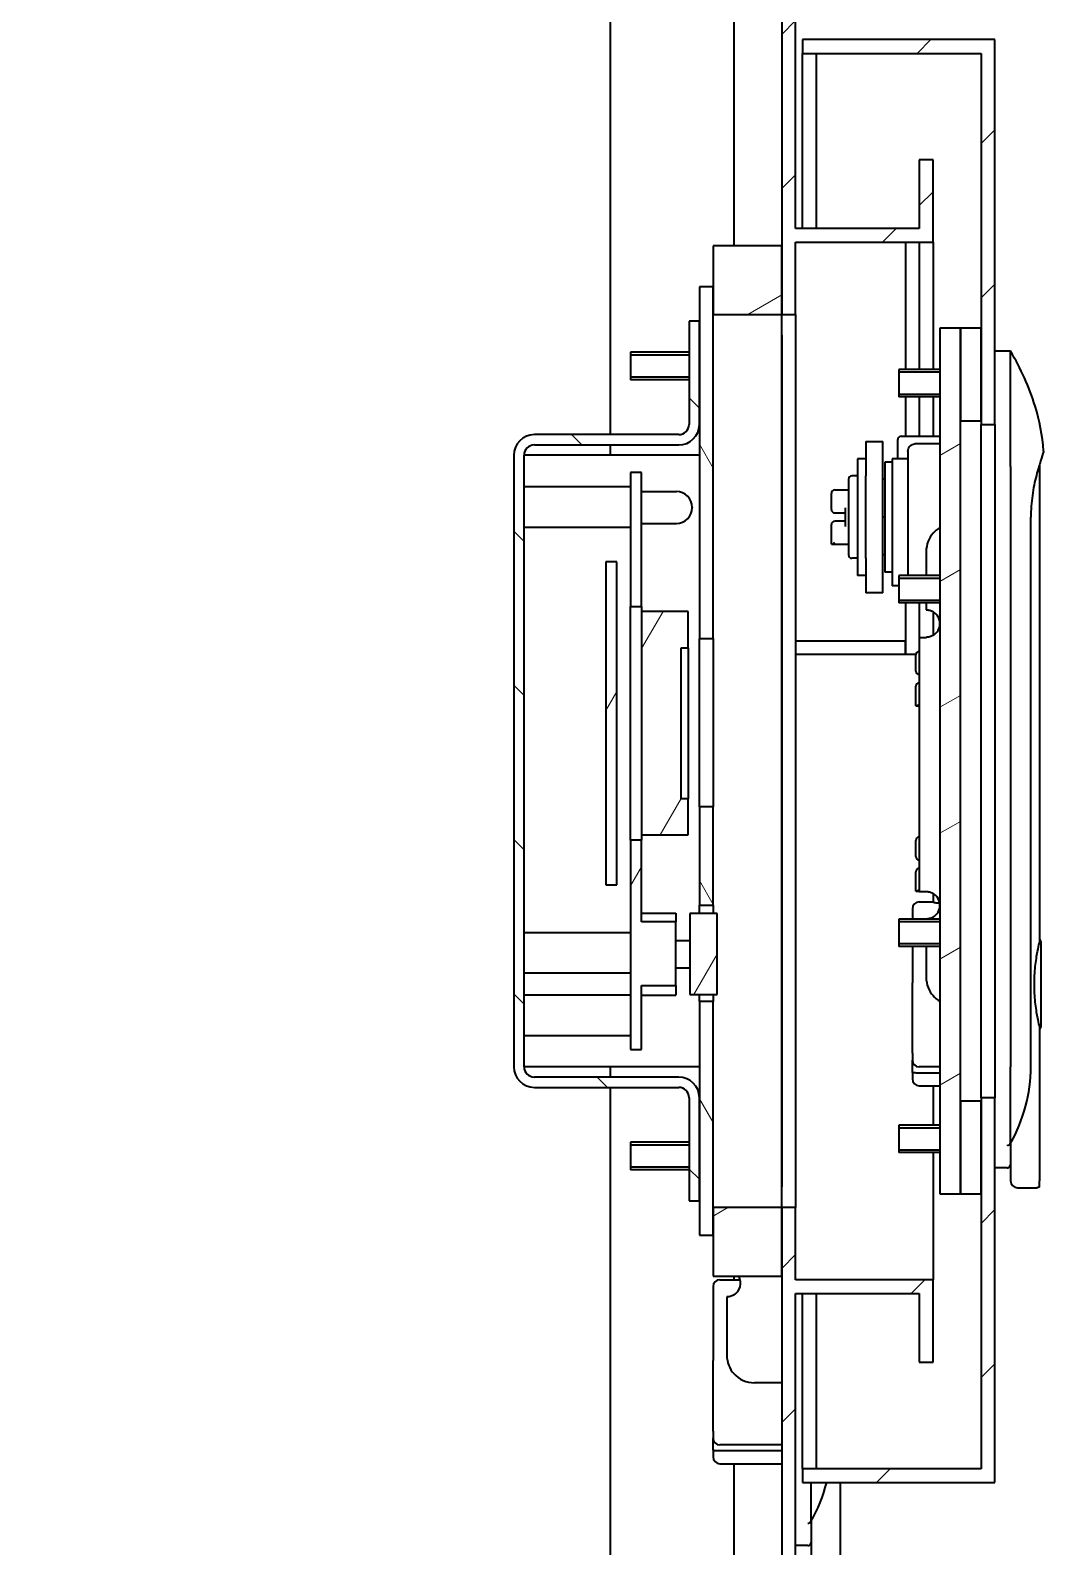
# Model space of a CAD drawing. Header units: millimetres. Extents: x 0 to 4205, y 0 to 2970.
# Drawn here: x 2831.2 to 2978.7, y 1148.9 to 1369.6 of the extents above; entities that cross this region are included whole.
import ezdxf

# ---------------------------------------------------------------- set-up
doc = ezdxf.new("R2010")
doc.units = ezdxf.units.MM
doc.header["$LTSCALE"] = 5
for name, color, linetype, lineweight in [('가시적인 것(ISO)', 3, 'Continuous', 40), ('가시적인 좁은 것(ISO)', 3, 'Continuous', 35), ('해치(ISO)', 7, 'Continuous', 18)]:
    doc.layers.add(name, color=color, linetype=linetype, lineweight=lineweight)
pattern_1 = [(45, (0, 0), (-11.22532, 11.22532), [])]
pattern_2 = [(30, (0, 0), (-7.937505, 13.74815), [])]

msp = doc.modelspace()

# ---------------------------------------------------------------- hatches: boundary and pattern name
at = {"layer": '해치(ISO)'}
h = msp.add_hatch(dxfattribs=at)
h.set_pattern_fill('ANSI31', color=256, scale=127, style=0)
h.set_pattern_definition(pattern_1)
h.paths.add_polyline_path([(2837.566, 1435.762), (2835.066, 1435.762), (2831.816, 1435.762), (2831.816, 1434.762), (2831.024, 1434.762), (2831.024, 1429.762), (2834.066, 1429.762), (2834.066, 1433.762), (2835.566, 1433.762), (2835.566, 1398.762), (2915.566, 1398.762), (2915.566, 1373.762), (2933.566, 1373.762), (2933.566, 1385.762), (2931.566, 1385.762), (2931.566, 1375.762), (2917.566, 1375.762), (2917.566, 1400.762), (2837.566, 1400.762)])
h.paths.add_polyline_path([(2773.316, 1435.762), (2770.066, 1435.762), (2767.566, 1435.762), (2767.566, 1015.762), (2917.566, 1015.762), (2917.566, 1040.762), (2931.566, 1040.762), (2931.566, 1030.762), (2933.566, 1030.762), (2933.566, 1042.762), (2915.566, 1042.762), (2915.566, 1017.762), (2769.566, 1017.762), (2769.566, 1045.762), (2779.566, 1045.762), (2779.566, 1349.141), (2777.566, 1349.141), (2777.566, 1048.062), (2769.566, 1048.062), (2769.566, 1368.462), (2777.566, 1368.462), (2777.566, 1352.383), (2779.566, 1352.383), (2779.566, 1370.762), (2769.566, 1370.762), (2769.566, 1433.762), (2771.066, 1433.762), (2771.066, 1429.762), (2774.107, 1429.762), (2774.107, 1434.762), (2773.316, 1434.762)])
h.paths.add_polyline_path([(2782.566, 1435.762), (2779.816, 1435.762), (2779.816, 1434.762), (2779.024, 1434.762), (2779.024, 1429.762), (2782.066, 1429.762), (2782.066, 1433.762), (2782.566, 1433.762)])
h.paths.add_polyline_path([(2825.316, 1435.762), (2822.566, 1435.762), (2822.566, 1433.762), (2823.066, 1433.762), (2823.066, 1429.762), (2826.107, 1429.762), (2826.107, 1434.762), (2825.316, 1434.762)])
h.paths.add_polyline_path([(2926.566, 1015.762), (2926.566, 1017.762), (2918.566, 1017.762), (2918.566, 1015.762)])
h.paths.add_polyline_path([(2962.566, 1187.762), (2942.566, 1187.762), (2942.566, 1198.262), (2940.566, 1198.262), (2940.566, 1188.262), (2940.566, 1017.762), (2934.566, 1017.762), (2934.566, 1015.762), (2942.566, 1015.762), (2942.566, 1028.762), (2942.566, 1148.762), (2942.566, 1185.762), (2960.566, 1185.762), (2960.566, 1175.762), (2962.566, 1175.762)])
h.paths.add_polyline_path([(2918.566, 1398.762), (2940.566, 1398.762), (2940.566, 1338.262), (2940.566, 1328.262), (2942.566, 1328.262), (2942.566, 1338.762), (2962.566, 1338.762), (2962.566, 1350.762), (2960.566, 1350.762), (2960.566, 1340.762), (2942.566, 1340.762), (2942.566, 1400.762), (2918.566, 1400.762)])
h.paths.add_polyline_path([(2943.566, 1158.262), (2971.566, 1158.262), (2971.566, 1214.262), (2969.566, 1214.262), (2969.566, 1213.762), (2969.566, 1200.262), (2969.566, 1160.262), (2943.566, 1160.262)])
h.paths.add_polyline_path([(2971.566, 1368.262), (2943.566, 1368.262), (2943.566, 1366.262), (2969.566, 1366.262), (2969.566, 1326.262), (2969.566, 1312.762), (2969.566, 1312.262), (2971.566, 1312.262)])
h = msp.add_hatch(dxfattribs=at)
h.set_pattern_fill('ANSI31', color=256, scale=127, angle=-14.99998, style=0)
h.set_pattern_definition(pattern_2)
h.paths.add_polyline_path([(2940.566, 1338.262), (2930.566, 1338.262), (2930.566, 1332.262), (2930.566, 1328.262), (2940.566, 1328.262)])
h.paths.add_polyline_path([(2940.566, 1188.262), (2940.566, 1198.262), (2930.566, 1198.262), (2930.566, 1194.262), (2930.566, 1188.262)])
h = msp.add_hatch(dxfattribs=at)
h.set_pattern_fill('ANSI31', color=256, scale=127, angle=75.00018, style=0)
h.set_pattern_definition([(120.0002, (0, 0), (-13.74813, -7.93754), [])])
h.paths.add_polyline_path([(2930.566, 1332.262), (2928.566, 1332.262), (2928.566, 1327.262), (2928.566, 1312.262), (2928.566, 1281.112), (2930.566, 1281.112), (2930.566, 1328.262)])
h.paths.add_polyline_path([(2930.566, 1194.262), (2930.566, 1198.262), (2930.566, 1228.262), (2928.566, 1228.262), (2928.566, 1214.262), (2928.566, 1199.262), (2928.566, 1194.262)])
h.paths.add_polyline_path([(2930.576, 1247.446), (2930.576, 1247.801), (2930.566, 1247.801), (2930.566, 1256.612), (2928.566, 1256.612), (2928.566, 1242.262), (2930.566, 1242.262), (2930.566, 1244.737), (2930.576, 1244.737), (2930.576, 1245.104), (2930.566, 1245.104), (2930.566, 1246.001), (2930.576, 1246.001), (2930.576, 1246.415), (2930.566, 1246.415), (2930.566, 1247.446)])
h = msp.add_hatch(dxfattribs=at)
h.set_pattern_fill('ANSI31', color=256, scale=127, angle=90.00021, style=0)
h.set_pattern_definition([(135.0002, (0, 0), (-11.22528, -11.22536), [])])
edge = h.paths.add_edge_path()
edge.add_ellipse((2904.566, 1307.762), major_axis=(0, 3), ratio=1, start_angle=0, end_angle=90)
edge.add_line((2901.566, 1307.762), (2901.566, 1218.762))
edge.add_ellipse((2904.566, 1218.762), major_axis=(-3, 0), ratio=1, start_angle=0, end_angle=90)
edge.add_line((2904.566, 1215.762), (2925.566, 1215.762))
edge.add_ellipse((2925.566, 1214.262), major_axis=(0, 1.5), ratio=1, start_angle=270, end_angle=360, ccw=False)
edge.add_line((2927.066, 1214.262), (2927.066, 1199.262))
edge.add_line((2927.066, 1199.262), (2928.566, 1199.262))
edge.add_line((2928.566, 1199.262), (2928.566, 1214.262))
edge.add_ellipse((2925.566, 1214.262), major_axis=(3, 0), ratio=1, start_angle=0, end_angle=90)
edge.add_line((2925.566, 1217.262), (2904.566, 1217.262))
edge.add_ellipse((2904.566, 1218.762), major_axis=(0, -1.5), ratio=1, start_angle=270, end_angle=360, ccw=False)
edge.add_line((2903.066, 1218.762), (2903.066, 1307.762))
edge.add_ellipse((2904.566, 1307.762), major_axis=(-1.5, 0), ratio=1, start_angle=270, end_angle=360, ccw=False)
edge.add_line((2904.566, 1309.262), (2925.566, 1309.262))
edge.add_ellipse((2925.566, 1312.262), major_axis=(0, -3), ratio=1, start_angle=0, end_angle=90)
edge.add_line((2928.566, 1312.262), (2928.566, 1327.262))
edge.add_line((2928.566, 1327.262), (2927.066, 1327.262))
edge.add_line((2927.066, 1327.262), (2927.066, 1312.262))
edge.add_ellipse((2925.566, 1312.262), major_axis=(1.5, 0), ratio=1, start_angle=270, end_angle=360, ccw=False)
edge.add_line((2925.566, 1310.762), (2904.566, 1310.762))
h = msp.add_hatch(dxfattribs=at)
h.set_pattern_fill('ANSI31', color=256, scale=127, angle=-14.99998, style=0)
h.set_pattern_definition(pattern_2)
h.paths.add_polyline_path([(2963.566, 1200.262), (2966.566, 1200.262), (2966.566, 1213.762), (2966.566, 1312.762), (2966.566, 1326.262), (2963.566, 1326.262)])
h = msp.add_hatch(dxfattribs=at)
h.set_pattern_fill('ANSI31', color=256, scale=127, style=0)
h.set_pattern_definition(pattern_1)
h.paths.add_polyline_path([(2969.566, 1213.762), (2966.566, 1213.762), (2966.566, 1200.262), (2969.566, 1200.262)])
h.paths.add_polyline_path([(2969.566, 1326.262), (2966.566, 1326.262), (2966.566, 1312.762), (2969.566, 1312.762)])
h = msp.add_hatch(dxfattribs=at)
h.set_pattern_fill('ANSI31', color=256, scale=127, angle=14.99998, style=0)
h.set_pattern_definition([(60, (0, 0), (-13.74815, 7.937505), [])])
h.paths.add_polyline_path([(2914.966, 1292.258), (2914.966, 1245.258), (2916.566, 1245.258), (2916.566, 1292.258)])
h.paths.add_polyline_path([(2920.166, 1239.857), (2920.166, 1251.759), (2918.566, 1251.759), (2918.566, 1221.262), (2920.166, 1221.262), (2920.166, 1230.586), (2925.166, 1230.586), (2925.166, 1239.857)])
h.paths.add_polyline_path([(2920.166, 1285.756), (2920.166, 1305.255), (2918.566, 1305.255), (2918.566, 1285.756)])
h.paths.add_polyline_path([(2927.166, 1241.058), (2927.166, 1229.258), (2931.166, 1229.258), (2931.166, 1241.058)])
h.paths.add_polyline_path([(2926.916, 1285.008), (2920.166, 1285.008), (2920.166, 1252.508), (2926.916, 1252.508), (2926.916, 1257.758), (2925.916, 1257.758), (2925.916, 1279.758), (2926.916, 1279.758)])

# ---------------------------------------------------------------- linework, layer by layer
at = {"layer": '가시적인 것(ISO)'}
for p, q in [((2942.566, 1340.762), (2942.566, 1400.762)), ((2940.566, 1398.762), (2940.566, 1328.262)), ((2915.566, 1373.762), (2915.566, 1310.762)), ((2933.566, 1373.762), (2933.566, 1338.262)), ((2971.566, 1368.262), (2943.566, 1368.262)), ((2943.566, 1368.262), (2943.566, 1366.262)), ((2943.566, 1366.262), (2969.566, 1366.262)), ((2943.566, 1340.762), (2943.566, 1366.262)), ((2945.566, 1366.262), (2945.566, 1340.762)), ((2969.566, 1366.262), (2969.566, 1312.262)), ((2971.566, 1312.262), (2971.566, 1368.262)), ((2962.566, 1350.762), (2960.566, 1350.762)), ((2960.566, 1350.762), (2960.566, 1340.762)), ((2962.566, 1338.762), (2962.566, 1350.762)), ((2960.566, 1340.762), (2942.566, 1340.762)), ((2940.566, 1338.262), (2930.566, 1338.262)), ((2930.566, 1338.262), (2930.566, 1328.262)), ((2940.566, 1328.262), (2940.566, 1338.262)), ((2942.566, 1328.262), (2942.566, 1338.762)), ((2942.566, 1338.762), (2962.566, 1338.762)), ((2958.566, 1338.762), (2958.566, 1320.262)), ((2960.566, 1338.762), (2960.566, 1320.262)), ((2962.566, 1338.762), (2962.566, 1320.262)), ((2930.566, 1332.262), (2928.566, 1332.262)), ((2928.566, 1332.262), (2928.566, 1281.112)), ((2930.566, 1281.112), (2930.566, 1332.262)), ((2928.566, 1327.262), (2927.066, 1327.262)), ((2927.066, 1327.262), (2927.066, 1312.262)), ((2928.566, 1312.262), (2928.566, 1327.262)), ((2930.566, 1328.262), (2940.566, 1328.262)), ((2940.566, 1328.262), (2942.566, 1328.262)), ((2940.566, 1325.262), (2940.566, 1328.262)), ((2942.566, 1328.262), (2942.566, 1198.262)), ((2940.566, 1201.262), (2940.566, 1325.262)), ((2940.566, 1325.262), (2940.566, 1201.262)), ((2966.566, 1326.262), (2963.566, 1326.262)), ((2963.566, 1326.262), (2963.566, 1200.262)), ((2966.566, 1200.262), (2966.566, 1326.262)), ((2969.566, 1326.262), (2966.566, 1326.262)), ((2966.566, 1326.262), (2966.566, 1312.762)), ((2969.566, 1312.762), (2969.566, 1326.262)), ((2918.566, 1322.762), (2918.566, 1318.762)), ((2927.066, 1322.762), (2918.566, 1322.762)), ((2973.835, 1322.913), (2971.566, 1322.913)), ((2957.566, 1320.262), (2957.566, 1316.262)), ((2963.566, 1320.262), (2957.566, 1320.262)), ((2927.066, 1318.762), (2918.566, 1318.762)), ((2963.566, 1316.262), (2957.566, 1316.262)), ((2958.566, 1316.262), (2958.566, 1310.535)), ((2960.566, 1316.262), (2960.566, 1310.535)), ((2962.566, 1316.262), (2962.566, 1310.535)), ((2966.566, 1312.762), (2969.566, 1312.762)), ((2969.566, 1312.262), (2971.566, 1312.262)), ((2969.566, 1312.085), (2969.566, 1312.262)), ((2969.566, 1214.439), (2969.566, 1312.085)), ((2971.566, 1312.262), (2971.566, 1214.262)), ((2925.566, 1310.762), (2904.566, 1310.762)), ((2904.566, 1309.262), (2925.566, 1309.262)), ((2915.566, 1309.262), (2915.566, 1307.762)), ((2952.766, 1309.762), (2955.266, 1309.762)), ((2952.766, 1309.762), (2952.766, 1304.762)), ((2955.266, 1304.762), (2955.266, 1309.762)), ((2957.416, 1307.243), (2957.416, 1310.035)), ((2957.916, 1310.535), (2963.566, 1310.535)), ((2963.566, 1309.421), (2959.916, 1309.421)), ((2901.566, 1307.762), (2901.566, 1218.762)), ((2903.066, 1218.762), (2903.066, 1307.762)), ((2904.566, 1307.762), (2903.066, 1307.762)), ((2928.566, 1307.762), (2904.566, 1307.762)), ((2951.566, 1307.262), (2951.566, 1290.262)), ((2952.766, 1307.262), (2951.566, 1307.262)), ((2955.566, 1306.762), (2955.566, 1290.762)), ((2956.616, 1306.762), (2955.566, 1306.762)), ((2956.616, 1307.262), (2956.616, 1307.243)), ((2957.416, 1307.262), (2956.616, 1307.262)), ((2956.616, 1307.243), (2956.616, 1288.762)), ((2958.916, 1307.243), (2956.616, 1307.243)), ((2958.916, 1308.305), (2958.916, 1290.262)), ((2920.166, 1305.255), (2918.566, 1305.255)), ((2918.566, 1305.255), (2918.566, 1285.756)), ((2920.166, 1285.756), (2920.166, 1305.255)), ((2951.566, 1304.762), (2950.766, 1304.762)), ((2952.766, 1292.762), (2952.766, 1304.762)), ((2955.266, 1292.762), (2955.266, 1304.762)), ((2973.835, 1306.127), (2973.835, 1218.773)), ((2978.032, 1306.334), (2978.032, 1236.797)), ((2903.066, 1303.212), (2918.566, 1303.212)), ((2920.166, 1302.483), (2925.216, 1302.483)), ((2947.766, 1299.862), (2947.766, 1302.212)), ((2948.266, 1302.712), (2950.266, 1302.712)), ((2950.266, 1304.262), (2950.266, 1293.262)), ((2955.566, 1304.278), (2955.266, 1304.278)), ((2927.516, 1300.183), (2927.516, 1300.133)), ((2949.766, 1300.112), (2949.766, 1299.012)), ((2920.166, 1297.833), (2925.216, 1297.833)), ((2948.266, 1299.362), (2949.766, 1299.362)), ((2949.766, 1298.162), (2948.266, 1298.162)), ((2949.766, 1299.012), (2949.766, 1298.512)), ((2949.766, 1298.512), (2949.766, 1297.412)), ((2955.566, 1298.762), (2955.266, 1298.762)), ((2976.787, 1218.765), (2976.787, 1298.762)), ((2903.066, 1297.312), (2918.566, 1297.312)), ((2947.766, 1294.812), (2947.766, 1297.662)), ((2947.766, 1294.812), (2947.833, 1294.812)), ((2947.833, 1294.812), (2950.266, 1294.812)), ((2961.566, 1293.762), (2961.566, 1290.262)), ((2914.966, 1292.258), (2914.966, 1245.258)), ((2916.566, 1292.258), (2914.966, 1292.258)), ((2916.566, 1245.258), (2916.566, 1292.258)), ((2930.566, 1292.862), (2930.576, 1292.862)), ((2930.576, 1289.862), (2930.576, 1292.862)), ((2951.566, 1292.762), (2950.766, 1292.762)), ((2952.766, 1292.762), (2952.766, 1287.762)), ((2955.566, 1293.247), (2955.266, 1293.247)), ((2955.266, 1287.762), (2955.266, 1292.762)), ((2930.566, 1289.862), (2930.576, 1289.862)), ((2952.766, 1290.262), (2951.566, 1290.262)), ((2956.616, 1290.762), (2955.566, 1290.762)), ((2957.566, 1290.262), (2957.566, 1286.262)), ((2963.566, 1290.262), (2957.566, 1290.262)), ((2955.266, 1287.762), (2952.766, 1287.762)), ((2957.566, 1288.762), (2956.616, 1288.762)), ((2918.566, 1285.756), (2920.166, 1285.756)), ((2918.566, 1251.759), (2918.566, 1285.756)), ((2920.166, 1285.756), (2920.166, 1285.008)), ((2926.916, 1285.008), (2920.166, 1285.008)), ((2920.166, 1285.008), (2920.166, 1252.508)), ((2926.916, 1279.758), (2926.916, 1285.008)), ((2963.566, 1286.262), (2957.566, 1286.262)), ((2958.566, 1286.262), (2958.566, 1278.762)), ((2960.566, 1286.262), (2960.566, 1281.262)), ((2961.566, 1286.262), (2961.566, 1285.262)), ((2962.566, 1284.994), (2962.566, 1281.53)), ((2928.566, 1281.112), (2930.566, 1281.112)), ((2928.566, 1279.112), (2928.566, 1281.112)), ((2930.566, 1281.112), (2930.566, 1279.112)), ((2942.566, 1280.762), (2958.566, 1280.762)), ((2958.566, 1278.762), (2958.566, 1280.762)), ((2960.566, 1281.262), (2961.566, 1281.262)), ((2960.566, 1281.262), (2960.566, 1244.262)), ((2925.916, 1257.758), (2925.916, 1279.758)), ((2925.916, 1279.758), (2926.916, 1279.758)), ((2926.916, 1279.758), (2926.916, 1257.758)), ((2928.566, 1258.612), (2928.566, 1279.112)), ((2930.566, 1279.112), (2930.566, 1258.612)), ((2958.566, 1278.762), (2942.566, 1278.762)), ((2960.069, 1278.762), (2958.566, 1278.762)), ((2960.066, 1276.352), (2960.066, 1278.702)), ((2960.066, 1271.302), (2960.066, 1274.152)), ((2960.066, 1271.302), (2960.133, 1271.302)), ((2960.133, 1271.302), (2960.566, 1271.302)), ((2928.566, 1256.612), (2928.566, 1258.612)), ((2930.566, 1258.612), (2930.566, 1256.612)), ((2926.916, 1257.758), (2925.916, 1257.758)), ((2926.916, 1252.508), (2926.916, 1257.758)), ((2930.566, 1256.612), (2928.566, 1256.612)), ((2928.566, 1256.612), (2928.566, 1242.262)), ((2930.566, 1247.801), (2930.566, 1256.612)), ((2920.166, 1251.759), (2918.566, 1251.759)), ((2918.566, 1251.759), (2918.566, 1221.262)), ((2920.166, 1252.508), (2926.916, 1252.508)), ((2920.166, 1252.508), (2920.166, 1251.759)), ((2920.166, 1239.857), (2920.166, 1251.759)), ((2960.066, 1249.352), (2960.066, 1251.702)), ((2930.566, 1247.825), (2930.576, 1247.825)), ((2930.566, 1246.415), (2930.566, 1247.446)), ((2930.566, 1247.145), (2930.576, 1247.145)), ((2930.576, 1247.446), (2930.576, 1247.801)), ((2930.576, 1246.415), (2930.576, 1247.145)), ((2960.066, 1244.302), (2960.066, 1247.152)), ((2914.966, 1245.258), (2916.566, 1245.258)), ((2930.566, 1245.104), (2930.566, 1246.001)), ((2930.576, 1246.001), (2930.576, 1246.415)), ((2930.576, 1244.737), (2930.576, 1245.104)), ((2930.566, 1242.262), (2930.566, 1244.737)), ((2930.566, 1244.699), (2930.576, 1244.699)), ((2960.066, 1244.302), (2960.133, 1244.302)), ((2960.133, 1244.302), (2960.566, 1244.302)), ((2960.566, 1244.262), (2961.566, 1244.262)), ((2960.566, 1242.757), (2962.566, 1242.757)), ((2962.566, 1243.994), (2962.566, 1242.755)), ((2920.166, 1241.127), (2925.166, 1241.127)), ((2925.166, 1241.127), (2925.166, 1239.857)), ((2927.166, 1241.058), (2927.166, 1229.258)), ((2931.166, 1241.058), (2927.166, 1241.058)), ((2928.566, 1242.262), (2930.566, 1242.262)), ((2928.566, 1241.058), (2928.566, 1242.262)), ((2930.566, 1242.262), (2930.566, 1241.058)), ((2931.166, 1229.258), (2931.166, 1241.058)), ((2959.566, 1241.757), (2959.566, 1240.262)), ((2903.066, 1238.312), (2918.566, 1238.312)), ((2925.166, 1239.857), (2920.166, 1239.857)), ((2925.166, 1230.586), (2925.166, 1239.857)), ((2957.566, 1240.262), (2957.566, 1236.262)), ((2963.566, 1240.262), (2957.566, 1240.262)), ((2925.166, 1237.158), (2927.166, 1237.158)), ((2963.566, 1236.262), (2957.566, 1236.262)), ((2959.566, 1236.262), (2959.566, 1230.984)), ((2961.566, 1236.262), (2961.566, 1231.762)), ((2978.273, 1224.612), (2978.273, 1236.912)), ((2903.066, 1232.412), (2918.566, 1232.412)), ((2925.166, 1233.158), (2927.166, 1233.158)), ((2920.166, 1221.262), (2920.166, 1230.586)), ((2920.166, 1230.586), (2925.166, 1230.586)), ((2925.166, 1230.586), (2925.166, 1229.189)), ((2959.566, 1220.727), (2959.566, 1230.984)), ((2903.066, 1229.212), (2918.566, 1229.212)), ((2920.166, 1229.189), (2925.166, 1229.189)), ((2927.166, 1229.258), (2931.166, 1229.258)), ((2928.566, 1228.262), (2928.566, 1229.258)), ((2930.566, 1228.262), (2928.566, 1228.262)), ((2928.566, 1228.262), (2928.566, 1194.262)), ((2930.566, 1229.258), (2930.566, 1228.262)), ((2930.566, 1194.262), (2930.566, 1228.262)), ((2903.066, 1223.312), (2918.566, 1223.312)), ((2978.032, 1224.727), (2978.032, 1202.179)), ((2918.566, 1221.262), (2920.166, 1221.262)), ((2959.566, 1220.727), (2959.566, 1219.727)), ((2904.566, 1218.762), (2903.066, 1218.762)), ((2928.566, 1218.762), (2904.566, 1218.762)), ((2915.566, 1218.762), (2915.566, 1217.262)), ((2959.566, 1218.227), (2959.566, 1219.727)), ((2963.566, 1218.727), (2960.566, 1218.727)), ((2925.566, 1217.262), (2904.566, 1217.262)), ((2959.566, 1217.953), (2959.566, 1218.227)), ((2959.566, 1217.953), (2959.566, 1216.991)), ((2963.566, 1217.842), (2960.566, 1217.842)), ((2904.566, 1215.762), (2925.566, 1215.762)), ((2915.566, 1215.762), (2915.566, 1042.762)), ((2927.066, 1214.262), (2927.066, 1199.262)), ((2928.566, 1199.262), (2928.566, 1214.262)), ((2960.566, 1215.991), (2963.566, 1215.991)), ((2962.566, 1215.991), (2962.566, 1210.262)), ((2969.566, 1214.262), (2969.566, 1214.439)), ((2971.566, 1214.262), (2969.566, 1214.262)), ((2969.566, 1214.262), (2969.566, 1160.262)), ((2971.566, 1158.262), (2971.566, 1214.262)), ((2969.566, 1213.762), (2966.566, 1213.762)), ((2966.566, 1213.762), (2966.566, 1200.262)), ((2969.566, 1200.262), (2969.566, 1213.762)), ((2957.566, 1210.262), (2957.566, 1206.262)), ((2963.566, 1210.262), (2957.566, 1210.262)), ((2918.566, 1207.762), (2918.566, 1203.762)), ((2927.066, 1207.762), (2918.566, 1207.762)), ((2973.835, 1207.63), (2973.835, 1202.162)), ((2963.566, 1206.262), (2957.566, 1206.262)), ((2962.566, 1206.262), (2962.566, 1187.762)), ((2927.066, 1203.762), (2918.566, 1203.762)), ((2973.335, 1204.059), (2971.566, 1204.059)), ((2940.566, 1198.262), (2940.566, 1201.262)), ((2974.835, 1201.162), (2977.712, 1201.162)), ((2927.066, 1199.262), (2928.566, 1199.262)), ((2963.566, 1200.262), (2966.566, 1200.262)), ((2966.566, 1200.262), (2969.566, 1200.262)), ((2940.566, 1198.262), (2930.566, 1198.262)), ((2930.566, 1198.262), (2930.566, 1188.262)), ((2942.566, 1198.262), (2940.566, 1198.262)), ((2940.566, 1198.262), (2940.566, 1017.762)), ((2940.566, 1188.262), (2940.566, 1198.262)), ((2942.566, 1187.762), (2942.566, 1198.262)), ((2928.566, 1194.262), (2930.566, 1194.262)), ((2930.566, 1188.262), (2940.566, 1188.262)), ((2931.566, 1187.757), (2934.504, 1187.757)), ((2933.566, 1188.262), (2933.566, 1187.757)), ((2962.566, 1187.762), (2942.566, 1187.762)), ((2962.566, 1175.762), (2962.566, 1187.762)), ((2930.566, 1186.757), (2930.566, 1175.984)), ((2932.566, 1185.262), (2932.566, 1176.762)), ((2942.566, 1015.762), (2942.566, 1185.762)), ((2942.566, 1185.762), (2960.566, 1185.762)), ((2943.566, 1160.262), (2943.566, 1185.762)), ((2945.566, 1185.762), (2945.566, 1160.262)), ((2960.566, 1185.762), (2960.566, 1175.762)), ((2930.566, 1165.727), (2930.566, 1175.984)), ((2960.566, 1175.762), (2962.566, 1175.762)), ((2940.566, 1172.762), (2936.566, 1172.762)), ((2930.566, 1165.727), (2930.566, 1164.727)), ((2930.566, 1163.227), (2930.566, 1164.727)), ((2930.566, 1162.953), (2930.566, 1163.227)), ((2940.566, 1163.727), (2931.566, 1163.727)), ((2930.566, 1162.953), (2930.566, 1161.991)), ((2940.566, 1162.842), (2931.566, 1162.842)), ((2931.566, 1160.991), (2940.566, 1160.991)), ((2933.566, 1160.991), (2933.566, 1042.762)), ((2969.566, 1160.262), (2943.566, 1160.262)), ((2943.566, 1160.262), (2943.566, 1158.262)), ((2943.566, 1158.262), (2971.566, 1158.262)), ((2949.032, 1158.262), (2949.032, 1147.179)), ((2944.835, 1152.63), (2944.835, 1147.162)), ((2944.335, 1149.059), (2942.566, 1149.059))]:
    msp.add_line(p, q, dxfattribs=at)
for centre, radius, start, end in [((2942.803, 1304.238), 36.218, 17.17158, 31.03976), ((2948.916, 1306.127), 29.82, 4.33736, 17.17158), ((2925.566, 1312.262), 3, 270, 0), ((2925.566, 1312.262), 1.5, 270, 0), ((2904.566, 1307.762), 3, 90, 180), ((2904.566, 1307.762), 1.5, 90, 180), ((2957.916, 1310.035), 0.5, 90, 180), ((2950.766, 1304.262), 0.5, 90, 180), ((2925.216, 1300.183), 2.3, 0, 90), ((2948.266, 1302.212), 0.5, 90, 180), ((2925.216, 1300.133), 2.3, 270, 0), ((2948.266, 1299.862), 0.5, 180, 270), ((2948.266, 1297.662), 0.5, 90, 180), ((2965.566, 1293.762), 4, 120, 138.59038), ((2950.766, 1293.262), 0.5, 180, 270), ((2961.566, 1283.262), 2, 300, 60), ((2960.566, 1278.702), 0.5, 90, 180), ((2960.566, 1276.352), 0.5, 180, 270), ((2960.566, 1274.152), 0.5, 90, 180), ((2960.566, 1251.702), 0.5, 90, 180), ((2960.566, 1249.352), 0.5, 180, 270), ((2960.566, 1247.152), 0.5, 90, 180), ((2960.566, 1241.757), 1, 90, 180), ((2961.566, 1242.262), 2, 300, 60), ((2977.773, 1236.912), 0.5, 0, 58.84147), ((2965.566, 1231.762), 4, 221.40962, 240), ((2977.773, 1224.612), 0.5, 301.15847, 0), ((2904.566, 1218.762), 3, 180, 270), ((2904.566, 1218.762), 1.5, 180, 270), ((2960.566, 1219.727), 1, 180, 270), ((2953.872, 1218.882), 22.915, 330.43033, 359.7085), ((2925.566, 1214.262), 3, 0, 90), ((2960.566, 1216.991), 1, 180, 270), ((2925.566, 1214.262), 1.5, 0, 90), ((2974.835, 1202.162), 1, 180, 270), ((2931.566, 1186.757), 1, 90, 180), ((2932.566, 1187.262), 2, 300, 30), ((2936.566, 1176.762), 4, 221.40962, 270), ((2931.566, 1164.727), 1, 180, 270), ((2931.566, 1161.991), 1, 180, 270), ((2924.872, 1163.882), 22.915, 330.43033, 345.80421)]:
    msp.add_arc(centre, radius, start, end, dxfattribs=at)
for centre in [(2948.266, 1295.312), (2960.566, 1271.802), (2960.566, 1244.802)]:
    msp.add_ellipse(centre, major_axis=(0.483, 0.483), ratio=0.2679384, start_param=3.4034155, end_param=4.4507531, dxfattribs=at)
for points, degree, knots in [([(2973.835, 1313.827), (2973.835, 1314.911), (2973.835, 1315.951), (2973.835, 1317.892), (2973.835, 1318.79), (2973.835, 1319.988), (2973.835, 1320.362), (2973.835, 1321.223), (2973.835, 1321.673), (2973.835, 1322.231), (2973.835, 1322.397), (2973.835, 1322.687), (2973.835, 1322.811), (2973.835, 1322.913)], 3, [-1.4373876, -1.4373876, -1.4373876, -1.4373876, -1.077998, -1.077998, -0.718291, -0.718291, -0.538642, -0.538642, -0.2691978, -0.2691978, -0.1345178, -0.1345178, -0.000001, -0.000001, -0.000001, -0.000001]), ([(2973.835, 1306.127), (2973.835, 1307.45), (2973.835, 1308.774), (2973.835, 1310.715), (2973.835, 1311.355), (2973.835, 1312.61), (2973.835, 1313.227), (2973.835, 1313.827)], 3, [-0.79418282, -0.79418282, -0.79418282, -0.79418282, -0.39706048, -0.39706048, -0.1985164, -0.1985164, -0.000001, -0.000001, -0.000001, -0.000001]), ([(2958.916, 1308.305), (2958.916, 1308.449), (2958.947, 1308.619), (2959.047, 1308.878), (2959.132, 1309.015), (2959.31, 1309.205), (2959.432, 1309.293), (2959.657, 1309.391), (2959.797, 1309.421), (2959.916, 1309.421)], 3, [0.47463503, 0.47463503, 0.47463503, 0.47463503, 0.5177997, 0.5177997, 0.55812163, 0.55812163, 0.59579035, 0.59579035, 0.63156744, 0.63156744, 0.63156744, 0.63156744]), ([(2978.639, 1308.274), (2978.541, 1307.965), (2978.393, 1307.493), (2978.126, 1306.636), (2978.036, 1306.348), (2977.941, 1306.038)], 3, [0, 0, 0, 0, 0.31569786, 0.31569786, 0.45511788, 0.45511788, 0.45511788, 0.45511788]), ([(2977.941, 1306.038), (2977.709, 1305.29), (2977.465, 1304.394), (2977.073, 1302.467), (2976.918, 1301.412), (2976.806, 1299.817), (2976.787, 1299.289), (2976.787, 1298.762)], 3, [0, 0, 0, 0, 0.33902084, 0.33902084, 0.66693251, 0.66693251, 0.82490512, 0.82490512, 0.82490512, 0.82490512]), ([(2962.566, 1296.408), (2962.269, 1296.071), (2962.019, 1295.669), (2961.66, 1294.763), (2961.566, 1294.25), (2961.566, 1293.762)], 3, [0.33262756, 0.33262756, 0.33262756, 0.33262756, 0.46636399, 0.46636399, 0.61266995, 0.61266995, 0.61266995, 0.61266995]), ([(2961.566, 1285.262), (2961.578, 1285.262), (2961.589, 1285.262), (2961.748, 1285.259), (2961.916, 1285.239), (2962.253, 1285.148), (2962.421, 1285.078), (2962.566, 1284.994)], 3, [-0.82888396, -0.82888396, -0.82888396, -0.82888396, -0.82489887, -0.82489887, -0.77462472, -0.77462472, -0.72435056, -0.72435056, -0.72435056, -0.72435056]), ([(2962.566, 1281.53), (2962.421, 1281.446), (2962.253, 1281.376), (2961.916, 1281.285), (2961.748, 1281.265), (2961.589, 1281.262), (2961.578, 1281.262), (2961.566, 1281.262)], 3, [-0.30606206, -0.30606206, -0.30606206, -0.30606206, -0.2557879, -0.2557879, -0.20551375, -0.20551375, -0.20152866, -0.20152866, -0.20152866, -0.20152866]), ([(2930.576, 1247.801), (2930.574, 1247.801), (2930.572, 1247.801), (2930.569, 1247.801), (2930.567, 1247.801), (2930.566, 1247.801)], 3, [-0.001, -0.001, -0.001, -0.001, -0.0005, -0.0005, 0, 0, 0, 0]), ([(2930.566, 1247.446), (2930.567, 1247.446), (2930.569, 1247.446), (2930.572, 1247.446), (2930.574, 1247.446), (2930.576, 1247.446)], 3, [-0.001, -0.001, -0.001, -0.001, -0.0005, -0.0005, 0, 0, 0, 0]), ([(2930.576, 1247.145), (2930.576, 1247.276), (2930.576, 1247.422), (2930.576, 1247.446)], 2, [0, 0, 0, 1, 1.5047479, 1.5047479, 1.5047479]), ([(2930.576, 1246.415), (2930.574, 1246.415), (2930.572, 1246.415), (2930.569, 1246.415), (2930.567, 1246.415), (2930.566, 1246.415)], 3, [-0.001, -0.001, -0.001, -0.001, -0.0005, -0.0005, 0, 0, 0, 0]), ([(2930.566, 1246.001), (2930.567, 1246.001), (2930.569, 1246.001), (2930.572, 1246.001), (2930.574, 1246.001), (2930.576, 1246.001)], 3, [-0.001, -0.001, -0.001, -0.001, -0.0005, -0.0005, 0, 0, 0, 0]), ([(2930.576, 1245.104), (2930.574, 1245.104), (2930.572, 1245.104), (2930.569, 1245.104), (2930.567, 1245.104), (2930.566, 1245.104)], 3, [-0.001, -0.001, -0.001, -0.001, -0.0005, -0.0005, 0, 0, 0, 0]), ([(2930.576, 1245.555), (2930.576, 1245.735), (2930.576, 1245.946), (2930.576, 1246.001)], 2, [0, 0, 0, 1, 1.8902173, 1.8902173, 1.8902173]), ([(2930.576, 1245.104), (2930.576, 1245.137), (2930.576, 1245.329), (2930.576, 1245.555)], 2, [0.6029867, 0.6029867, 0.6029867, 1, 2, 2, 2]), ([(2930.566, 1244.737), (2930.567, 1244.737), (2930.569, 1244.737), (2930.572, 1244.737), (2930.574, 1244.737), (2930.576, 1244.737)], 3, [-0.001, -0.001, -0.001, -0.001, -0.0005, -0.0005, 0, 0, 0, 0]), ([(2961.566, 1244.262), (2961.711, 1244.262), (2961.879, 1244.245), (2962.215, 1244.162), (2962.384, 1244.095), (2962.542, 1244.007), (2962.554, 1244.001), (2962.566, 1243.994)], 3, [-0.30606206, -0.30606206, -0.30606206, -0.30606206, -0.2557879, -0.2557879, -0.20551375, -0.20551375, -0.20152866, -0.20152866, -0.20152866, -0.20152866]), ([(2962.566, 1240.53), (2962.554, 1240.523), (2962.542, 1240.517), (2962.384, 1240.429), (2962.215, 1240.363), (2961.879, 1240.279), (2961.711, 1240.262), (2961.566, 1240.262)], 3, [0.20152866, 0.20152866, 0.20152866, 0.20152866, 0.20551375, 0.20551375, 0.2557879, 0.2557879, 0.30606206, 0.30606206, 0.30606206, 0.30606206]), ([(2978.032, 1224.727), (2977.953, 1225.058), (2977.855, 1225.498), (2977.647, 1226.586), (2977.525, 1227.342), (2977.351, 1229.004), (2977.302, 1229.91), (2977.302, 1230.762), (2977.302, 1231.614), (2977.351, 1232.52), (2977.525, 1234.182), (2977.647, 1234.938), (2977.855, 1236.026), (2977.953, 1236.466), (2978.032, 1236.797)], 3, [-0.7215184, -0.7215184, -0.7215184, -0.7215184, -0.5112141, -0.5112141, -0.255607, -0.255607, 0, 0, 0, 0.255607, 0.255607, 0.5112141, 0.5112141, 0.7215184, 0.7215184, 0.7215184, 0.7215184]), ([(2961.566, 1231.762), (2961.566, 1231.277), (2961.658, 1230.767), (2962.016, 1229.86), (2962.267, 1229.455), (2962.566, 1229.116)], 3, [1.22288463, 1.22288463, 1.22288463, 1.22288463, 1.3682602, 1.3682602, 1.50283407, 1.50283407, 1.50283407, 1.50283407]), ([(2973.835, 1207.682), (2973.835, 1208.383), (2973.835, 1209.162), (2973.835, 1210.85), (2973.835, 1211.756), (2973.835, 1213.66), (2973.835, 1214.653), (2973.835, 1216.181), (2973.835, 1216.695), (2973.835, 1217.731), (2973.835, 1218.252), (2973.835, 1218.773)], 3, [-1.2522093, -1.2522093, -1.2522093, -1.2522093, -0.9389682, -0.9389682, -0.6257615, -0.6257615, -0.3126285, -0.3126285, -0.1562493, -0.1562493, -0.000001, -0.000001, -0.000001, -0.000001]), ([(2960.566, 1217.842), (2960.462, 1217.842), (2960.358, 1217.843), (2960.258, 1217.847), (2960.159, 1217.85), (2960.064, 1217.855), (2959.98, 1217.861), (2959.895, 1217.867), (2959.82, 1217.875), (2959.758, 1217.884), (2959.696, 1217.893), (2959.647, 1217.904), (2959.614, 1217.915), (2959.582, 1217.927), (2959.566, 1217.94), (2959.566, 1217.953)], 3, [0, 0, 0, 0, 0.2, 0.2, 0.2, 0.4, 0.4, 0.4, 0.6, 0.6, 0.6, 0.8, 0.8, 0.8, 1, 1, 1, 1]), ([(2973.335, 1207.315), (2973.386, 1207.318), (2973.44, 1207.329), (2973.522, 1207.355), (2973.548, 1207.366), (2973.612, 1207.396), (2973.648, 1207.417), (2973.728, 1207.476), (2973.768, 1207.517), (2973.821, 1207.602), (2973.835, 1207.644), (2973.835, 1207.682)], 3, [-0.070781201, -0.070781201, -0.070781201, -0.070781201, -0.055461964, -0.055461964, -0.047642977, -0.047642977, -0.035476886, -0.035476886, -0.017217394, -0.017217394, -0.000001042, -0.000001042, -0.000001042, -0.000001042]), ([(2973.835, 1207.63), (2973.835, 1207.579), (2973.835, 1207.529), (2973.835, 1207.478), (2973.835, 1207.356), (2973.835, 1207.232), (2973.835, 1207.108), (2973.835, 1207.052), (2973.835, 1206.997), (2973.835, 1206.941), (2973.835, 1206.808), (2973.835, 1206.676), (2973.835, 1206.544), (2973.835, 1206.497), (2973.835, 1206.449), (2973.835, 1206.402), (2973.835, 1206.263), (2973.835, 1206.127), (2973.835, 1205.996), (2973.835, 1205.958), (2973.835, 1205.921), (2973.835, 1205.884), (2973.835, 1205.748), (2973.835, 1205.619), (2973.835, 1205.499), (2973.835, 1205.473), (2973.835, 1205.447), (2973.835, 1205.422), (2973.835, 1205.3), (2973.835, 1205.189), (2973.835, 1205.092), (2973.835, 1205.076), (2973.835, 1205.061), (2973.835, 1205.047), (2973.835, 1204.949), (2973.835, 1204.867), (2973.835, 1204.793), (2973.835, 1204.785), (2973.835, 1204.777), (2973.835, 1204.77), (2973.835, 1204.694), (2973.835, 1204.627), (2973.835, 1204.569), (2973.835, 1204.566), (2973.835, 1204.563), (2973.835, 1204.559)], 3, [0.08900317, 0.08900317, 0.08900317, 0.08900317, 0.125, 0.125, 0.125, 0.21129754, 0.21129754, 0.21129754, 0.25, 0.25, 0.25, 0.34170925, 0.34170925, 0.34170925, 0.375, 0.375, 0.375, 0.47218067, 0.47218067, 0.47218067, 0.5, 0.5, 0.5, 0.60265235, 0.60265235, 0.60265235, 0.625, 0.625, 0.625, 0.7329148, 0.7329148, 0.7329148, 0.75, 0.75, 0.75, 0.86308164, 0.86308164, 0.86308164, 0.875, 0.875, 0.875, 0.99312972, 0.99312972, 0.99312972, 1, 1, 1, 1]), ([(2973.335, 1204.059), (2973.399, 1204.059), (2973.464, 1204.072), (2973.525, 1204.097), (2973.585, 1204.122), (2973.641, 1204.159), (2973.688, 1204.205), (2973.735, 1204.252), (2973.772, 1204.308), (2973.797, 1204.368), (2973.822, 1204.429), (2973.835, 1204.494), (2973.835, 1204.559)], 3, [0, 0, 0, 0, 0.25, 0.25, 0.25, 0.5, 0.5, 0.5, 0.75, 0.75, 0.75, 1, 1, 1, 1]), ([(2978.032, 1201.278), (2978.02, 1201.268), (2978.007, 1201.258), (2977.953, 1201.221), (2977.908, 1201.2), (2977.814, 1201.17), (2977.763, 1201.162), (2977.712, 1201.162)], 3, [0, 0, 0, 0, 0.004836018, 0.004836018, 0.019485126, 0.019485126, 0.034616176, 0.034616176, 0.034616176, 0.034616176]), ([(2978.032, 1201.278), (2978.032, 1201.278), (2978.032, 1201.279), (2978.032, 1201.285), (2978.032, 1201.295), (2978.032, 1201.31), (2978.032, 1201.329), (2978.032, 1201.352), (2978.032, 1201.378), (2978.032, 1201.409), (2978.032, 1201.442), (2978.032, 1201.478), (2978.032, 1201.517), (2978.032, 1201.558), (2978.032, 1201.6), (2978.032, 1201.644), (2978.032, 1201.688), (2978.032, 1201.732), (2978.032, 1201.776), (2978.032, 1201.819), (2978.032, 1201.861), (2978.032, 1201.901), (2978.032, 1201.941), (2978.032, 1201.979), (2978.032, 1202.016), (2978.032, 1202.053), (2978.032, 1202.091), (2978.032, 1202.133), (2978.032, 1202.163), (2978.032, 1202.179)], 3, [0.5017583, 0.5017583, 0.5017583, 0.5017583, 0.51851852, 0.53703704, 0.55555556, 0.57407407, 0.59259259, 0.61111111, 0.62962963, 0.64814815, 0.66666667, 0.68518519, 0.7037037, 0.72222222, 0.74074074, 0.75925926, 0.77777778, 0.7962963, 0.81481481, 0.83333333, 0.85185185, 0.87037037, 0.88888889, 0.90740741, 0.92592593, 0.94444444, 0.96296296, 0.98148148, 1, 1, 1, 1]), ([(2933.566, 1185.53), (2933.554, 1185.523), (2933.542, 1185.517), (2933.384, 1185.429), (2933.215, 1185.363), (2932.879, 1185.279), (2932.711, 1185.262), (2932.566, 1185.262)], 3, [0.20152866, 0.20152866, 0.20152866, 0.20152866, 0.20551375, 0.20551375, 0.2557879, 0.2557879, 0.30606206, 0.30606206, 0.30606206, 0.30606206]), ([(2932.566, 1176.762), (2932.566, 1176.277), (2932.658, 1175.767), (2933.016, 1174.86), (2933.267, 1174.455), (2933.566, 1174.116)], 3, [1.22288463, 1.22288463, 1.22288463, 1.22288463, 1.3682602, 1.3682602, 1.50283407, 1.50283407, 1.50283407, 1.50283407]), ([(2931.566, 1162.842), (2931.462, 1162.842), (2931.358, 1162.843), (2931.258, 1162.847), (2931.159, 1162.85), (2931.064, 1162.855), (2930.98, 1162.861), (2930.895, 1162.867), (2930.82, 1162.875), (2930.758, 1162.884), (2930.696, 1162.893), (2930.647, 1162.904), (2930.614, 1162.915), (2930.582, 1162.927), (2930.566, 1162.94), (2930.566, 1162.953)], 3, [0, 0, 0, 0, 0.2, 0.2, 0.2, 0.4, 0.4, 0.4, 0.6, 0.6, 0.6, 0.8, 0.8, 0.8, 1, 1, 1, 1]), ([(2944.835, 1152.682), (2944.835, 1153.383), (2944.835, 1154.162), (2944.835, 1155.85), (2944.835, 1156.756), (2944.835, 1157.891), (2944.835, 1158.076), (2944.835, 1158.262)], 3, [-1.25220925, -1.25220925, -1.25220925, -1.25220925, -0.93896824, -0.93896824, -0.62576145, -0.62576145, -0.56549268, -0.56549268, -0.56549268, -0.56549268]), ([(2944.335, 1152.315), (2944.386, 1152.318), (2944.44, 1152.329), (2944.522, 1152.355), (2944.548, 1152.366), (2944.612, 1152.396), (2944.648, 1152.417), (2944.728, 1152.476), (2944.768, 1152.517), (2944.821, 1152.602), (2944.835, 1152.644), (2944.835, 1152.682)], 3, [-0.070781201, -0.070781201, -0.070781201, -0.070781201, -0.055461964, -0.055461964, -0.047642977, -0.047642977, -0.035476886, -0.035476886, -0.017217394, -0.017217394, -0.000001042, -0.000001042, -0.000001042, -0.000001042]), ([(2944.835, 1152.63), (2944.835, 1152.579), (2944.835, 1152.529), (2944.835, 1152.478), (2944.835, 1152.356), (2944.835, 1152.232), (2944.835, 1152.108), (2944.835, 1152.052), (2944.835, 1151.997), (2944.835, 1151.941), (2944.835, 1151.808), (2944.835, 1151.676), (2944.835, 1151.544), (2944.835, 1151.497), (2944.835, 1151.449), (2944.835, 1151.402), (2944.835, 1151.263), (2944.835, 1151.127), (2944.835, 1150.996), (2944.835, 1150.958), (2944.835, 1150.921), (2944.835, 1150.884), (2944.835, 1150.748), (2944.835, 1150.619), (2944.835, 1150.499), (2944.835, 1150.473), (2944.835, 1150.447), (2944.835, 1150.422), (2944.835, 1150.3), (2944.835, 1150.189), (2944.835, 1150.092), (2944.835, 1150.076), (2944.835, 1150.061), (2944.835, 1150.047), (2944.835, 1149.949), (2944.835, 1149.867), (2944.835, 1149.793), (2944.835, 1149.785), (2944.835, 1149.777), (2944.835, 1149.77), (2944.835, 1149.694), (2944.835, 1149.627), (2944.835, 1149.569), (2944.835, 1149.566), (2944.835, 1149.563), (2944.835, 1149.559)], 3, [0.08900317, 0.08900317, 0.08900317, 0.08900317, 0.125, 0.125, 0.125, 0.21129754, 0.21129754, 0.21129754, 0.25, 0.25, 0.25, 0.34170925, 0.34170925, 0.34170925, 0.375, 0.375, 0.375, 0.47218067, 0.47218067, 0.47218067, 0.5, 0.5, 0.5, 0.60265235, 0.60265235, 0.60265235, 0.625, 0.625, 0.625, 0.7329148, 0.7329148, 0.7329148, 0.75, 0.75, 0.75, 0.86308164, 0.86308164, 0.86308164, 0.875, 0.875, 0.875, 0.99312972, 0.99312972, 0.99312972, 1, 1, 1, 1]), ([(2944.335, 1149.059), (2944.399, 1149.059), (2944.464, 1149.072), (2944.525, 1149.097), (2944.585, 1149.122), (2944.641, 1149.159), (2944.688, 1149.205), (2944.735, 1149.252), (2944.772, 1149.308), (2944.797, 1149.368), (2944.822, 1149.429), (2944.835, 1149.494), (2944.835, 1149.559)], 3, [0, 0, 0, 0, 0.25, 0.25, 0.25, 0.5, 0.5, 0.5, 0.75, 0.75, 0.75, 1, 1, 1, 1])]:
    msp.add_open_spline(points, degree=degree, knots=knots, dxfattribs=at)
for points, degree in [([(2978.65, 1308.382), (2978.654, 1308.347), (2978.65, 1308.31), (2978.639, 1308.274)], 3), ([(2930.576, 1247.801), (2930.576, 1247.816), (2930.576, 1247.825)], 2), ([(2930.576, 1244.699), (2930.576, 1244.714), (2930.576, 1244.737)], 2), ([(2977.712, 1201.162), (2977.712, 1201.162), (2977.712, 1201.162), (2977.712, 1201.162)], 3)]:
    msp.add_open_spline(points, degree=degree, dxfattribs=at)
at = {"layer": '가시적인 좁은 것(ISO)'}
for p, q in [((2927.066, 1322.344), (2918.566, 1322.344)), ((2963.566, 1319.844), (2957.566, 1319.844)), ((2918.566, 1319.18), (2927.066, 1319.18)), ((2957.566, 1316.68), (2963.566, 1316.68)), ((2963.566, 1289.844), (2957.566, 1289.844)), ((2957.566, 1286.68), (2963.566, 1286.68)), ((2963.539, 1242.589), (2963.066, 1242.589)), ((2963.566, 1239.844), (2957.566, 1239.844)), ((2957.566, 1236.68), (2963.566, 1236.68)), ((2963.566, 1209.844), (2957.566, 1209.844)), ((2927.066, 1207.344), (2918.566, 1207.344)), ((2957.566, 1206.68), (2963.566, 1206.68)), ((2918.566, 1204.18), (2927.066, 1204.18))]:
    msp.add_line(p, q, dxfattribs=at)
msp.add_open_spline([(2963.066, 1242.589), (2963.033, 1242.589), (2963.002, 1242.59), (2962.936, 1242.594), (2962.903, 1242.598), (2962.829, 1242.609), (2962.792, 1242.617), (2962.697, 1242.641), (2962.661, 1242.659), (2962.589, 1242.698), (2962.575, 1242.721), (2962.567, 1242.743), (2962.566, 1242.749), (2962.566, 1242.754), (2962.566, 1242.755), (2962.566, 1242.755)], degree=3, knots=[0, 0, 0, 0, 0.00968561, 0.00968561, 0.02137215, 0.02137215, 0.03941421, 0.03941421, 0.07816044, 0.07816044, 0.16912228, 0.16912228, 0.22092193, 0.22092193, 0.23603487, 0.23603487, 0.23603487, 0.23603487], dxfattribs=at)

doc.saveas('drawing.dxf')
